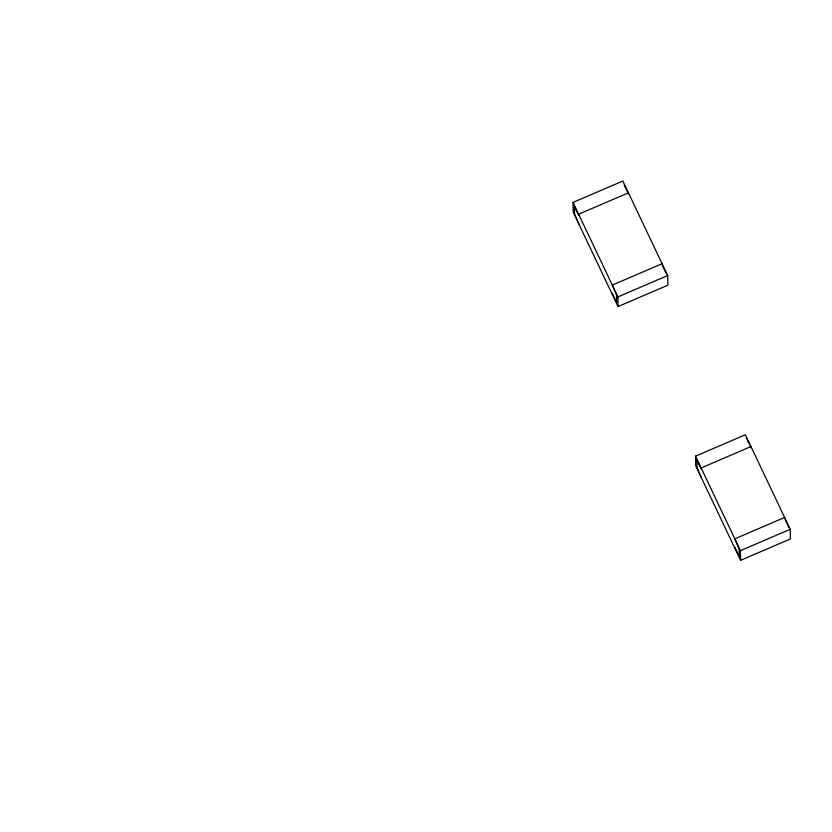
<?xml version="1.0" encoding="UTF-8"?>
<svg xmlns="http://www.w3.org/2000/svg" width="832" height="832" viewBox="0 0 832 832"><rect width="100%" height="100%" fill="white"/><g stroke="black" fill="none" stroke-linecap="round" stroke-linejoin="round"><path stroke-width="1.25" d="M573.019 202.405L622.835 181.022L667.711 275.538L667.878 285.178L618.062 306.571L573.186 212.056L573.019 202.405L617.895 296.92L618.062 306.571M617.895 296.92L667.711 275.538M695.542 456.154L745.358 434.762L790.234 529.277L790.4 538.928L740.584 560.321L695.708 465.806L695.542 456.154L740.418 550.67L740.584 560.321M740.418 550.67L790.234 529.277M746.772 438.786L748.883 443.217M749.934 445.432L750.984 447.647L750.963 446.576L701.147 467.969L701.168 469.04L696.956 460.179L697.091 467.688L701.314 477.62M785.169 519.646L788.85 527.394M624.25 185.047L628.462 193.908L628.441 192.837L578.625 214.219L578.646 215.29L574.444 206.43L574.569 213.938L578.802 223.87M662.646 265.897L666.328 273.655M784.638 518.534L784.618 517.462L734.812 538.855L739.034 548.787L739.17 556.296L734.958 547.435L734.978 548.506M662.116 264.794L662.106 263.723L612.29 285.106L616.512 295.038L616.647 302.546L612.435 293.686L612.456 294.757"/></g></svg>
